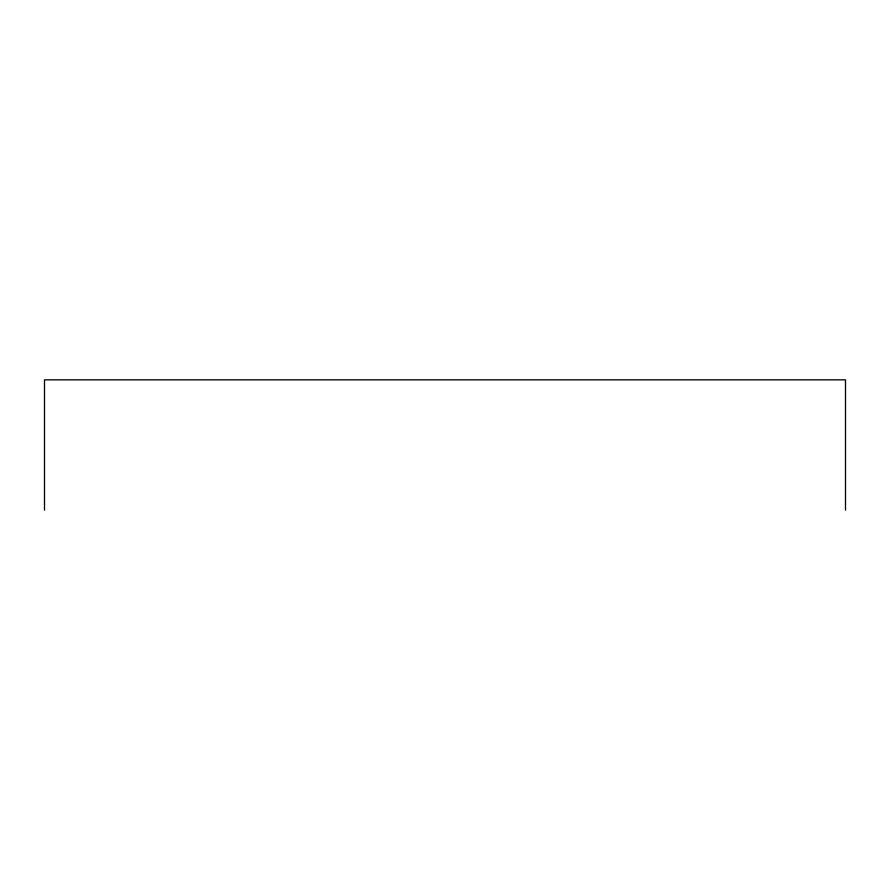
<?xml version="1.0" encoding="UTF-8"?>
<svg xmlns="http://www.w3.org/2000/svg" width="890" height="890" viewBox="0 0 890 890"><rect width="100%" height="100%" fill="white"/><g stroke="black" fill="none" stroke-linecap="round" stroke-linejoin="round"><path stroke-width="1.33" d="M845.5 510.148L845.5 379.852L44.5 379.852L44.5 510.148"/></g></svg>
